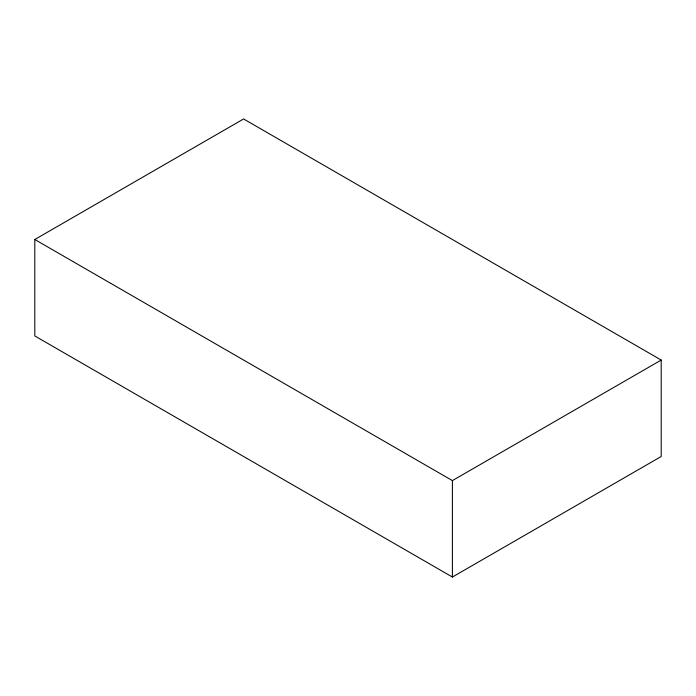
<?xml version="1.0" encoding="UTF-8"?>
<svg xmlns="http://www.w3.org/2000/svg" width="696" height="696" viewBox="0 0 696 696"><rect width="100%" height="100%" fill="white"/><g stroke="black" fill="none" stroke-linecap="round" stroke-linejoin="round"><path stroke-width="1.04" d="M34.8 239.502L243.6 118.955L661.2 360.058L661.2 456.498L452.4 577.045L34.8 335.942L34.8 239.502L452.4 480.605L661.2 360.058M452.4 480.605L452.4 577.045"/></g></svg>
